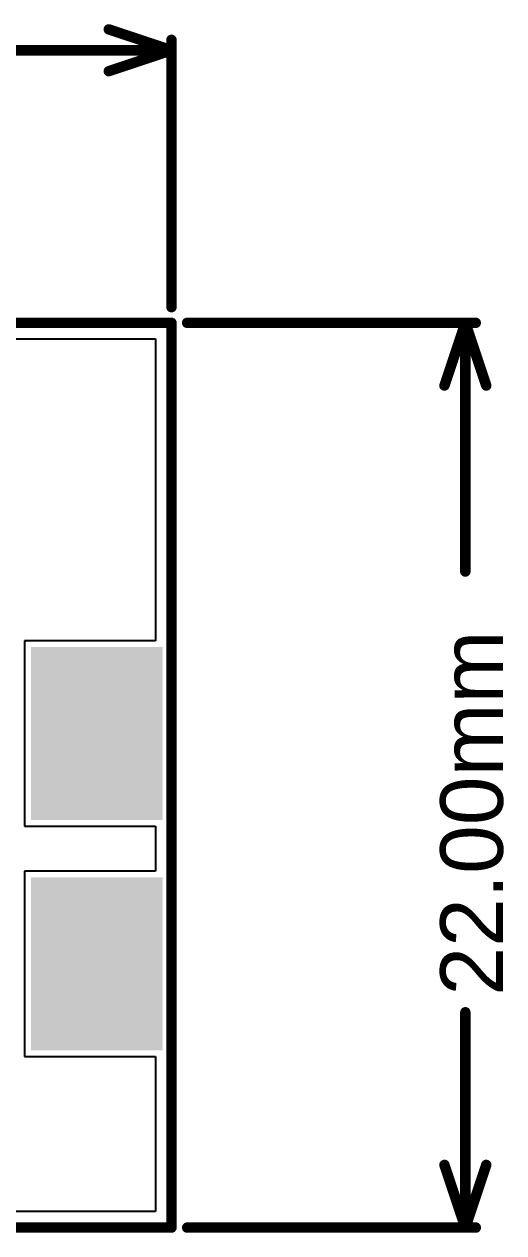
# Model space of a CAD drawing. Header units: inches. Extents: x -0.05 to 7.01, y -0.08 to 1.98.
# Drawn here: x 1.631 to 2.09, y -0.005 to 1.152 of the extents above; entities that cross this region are included whole.
import ezdxf

# ---------------------------------------------------------------- set-up
doc = ezdxf.new("R2010")
doc.units = ezdxf.units.IN
doc.header["$MEASUREMENT"] = 0
for name, color, linetype in [('Board Outline', 216, 'Continuous'), ('Bottom Layer', 5, 'Continuous'), ('Bottom Paste', 16, 'Continuous'), ('Bottom Solder', 6, 'Continuous'), ('Dimension', 6, 'Continuous'), ('Top Layer', 1, 'Continuous'), ('Top Paste', 8, 'Continuous'), ('Top Solder', 216, 'Continuous')]:
    doc.layers.add(name, color=color, linetype=linetype)
doc.styles.add('Arial', font='', dxfattribs={"height": 0.2})
doc.styles.get('Arial').set_extended_font_data('Arial')

msp = doc.modelspace()

# ---------------------------------------------------------------- hatches: boundary and pattern name
at = {"layer": 'Bottom Layer'}
for points in [[(1.6411, 0.5517), (1.7592, 0.5517), (1.7592, 0.3942), (1.6411, 0.3942)], [(1.6411, 0.3313), (1.7592, 0.3313), (1.7592, 0.1738), (1.6411, 0.1738)]]:
    msp.add_hatch(color=5, dxfattribs=at).paths.add_polyline_path(points)
at = {"layer": 'Bottom Paste'}
for points in [[(1.6411, 0.5517), (1.7592, 0.5517), (1.7592, 0.3942), (1.6411, 0.3942)], [(1.6411, 0.3313), (1.7592, 0.3313), (1.7592, 0.1738), (1.6411, 0.1738)]]:
    msp.add_hatch(color=16, dxfattribs=at).paths.add_polyline_path(points)
at = {"layer": 'Bottom Solder'}
for points in [[(1.6371, 0.5557), (1.7632, 0.5557), (1.7632, 0.3902), (1.6371, 0.3902)], [(1.6371, 0.3353), (1.7632, 0.3353), (1.7632, 0.1698), (1.6371, 0.1698)]]:
    msp.add_hatch(color=6, dxfattribs=at).paths.add_polyline_path(points)
at = {"layer": 'Top Layer'}
for points in [[(1.6411, 0.5517), (1.7592, 0.5517), (1.7592, 0.3942), (1.6411, 0.3942)], [(1.6411, 0.3313), (1.7592, 0.3313), (1.7592, 0.1738), (1.6411, 0.1738)]]:
    msp.add_hatch(color=1, dxfattribs=at).paths.add_polyline_path(points)
at = {"layer": 'Top Paste'}
for points in [[(1.6411, 0.5517), (1.7592, 0.5517), (1.7592, 0.3942), (1.6411, 0.3942)], [(1.6411, 0.3313), (1.7592, 0.3313), (1.7592, 0.1738), (1.6411, 0.1738)]]:
    msp.add_hatch(color=8, dxfattribs=at).paths.add_polyline_path(points)
at = {"layer": 'Top Solder'}
for points in [[(1.6371, 0.5557), (1.7632, 0.5557), (1.7632, 0.3902), (1.6371, 0.3902)], [(1.6371, 0.3353), (1.7632, 0.3353), (1.7632, 0.1698), (1.6371, 0.1698)]]:
    msp.add_hatch(color=216, dxfattribs=at).paths.add_polyline_path(points)

# ---------------------------------------------------------------- linework, layer by layer
at = {"layer": 'Board Outline'}
for points in [[(0, 0.8661, 0.01, 0.01, 0), (1.7717, 0.8661, 0.01, 0.01, 0)], [(1.7717, 0, 0.01, 0.01, 0), (1.7717, 0.8661, 0.01, 0.01, 0)], [(0, 0, 0.01, 0.01, 0), (1.7717, 0, 0.01, 0.01, 0)]]:
    msp.add_lwpolyline(points, format="xyseb", dxfattribs=at)
for points in [[(1.7692, 0.8661, 0.005, 0.005, 1), (1.7742, 0.8661, 0.005, 0.005, 1)], [(1.7692, 0.8661, 0.005, 0.005, 1), (1.7742, 0.8661, 0.005, 0.005, 1)], [(1.7692, 0, 0.005, 0.005, 1), (1.7742, 0, 0.005, 0.005, 1)], [(1.7692, 0, 0.005, 0.005, 1), (1.7742, 0, 0.005, 0.005, 1)]]:
    msp.add_lwpolyline(points, format="xyseb", close=True, dxfattribs=at)
at = {"layer": 'Bottom Layer'}
for p, q in [((0.5799, 0.8508), (1.7564, 0.8508)), ((1.7564, 0.8508), (1.7564, 0.5617)), ((1.7564, 0.5617), (1.6311, 0.5617)), ((1.6311, 0.5617), (1.6311, 0.3842)), ((1.6311, 0.3842), (1.7564, 0.3842)), ((1.7564, 0.3842), (1.7564, 0.3413)), ((1.7564, 0.3413), (1.6311, 0.3413)), ((1.6311, 0.3413), (1.6311, 0.1638)), ((1.6311, 0.1638), (1.7564, 0.1638)), ((1.7564, 0.1638), (1.7564, 0.0153)), ((1.7564, 0.0153), (0.0153, 0.0153))]:
    msp.add_line(p, q, dxfattribs=at)
at = {"layer": 'Dimension'}
for points in [[(1.7117, 1.147, 0.01, 0.01, 0), (1.7717, 1.127, 0.01, 0.01, 0)], [(1.7717, 0.8811, 0.01, 0.01, 0), (1.7717, 1.137, 0.01, 0.01, 0)], [(1.0808, 1.127, 0.01, 0.01, 0), (1.7717, 1.127, 0.01, 0.01, 0)], [(1.7117, 1.107, 0.01, 0.01, 0), (1.7717, 1.127, 0.01, 0.01, 0)], [(1.7867, 0.8661, 0.01, 0.01, 0), (2.063, 0.8661, 0.01, 0.01, 0)], [(2.033, 0.8061, 0.01, 0.01, 0), (2.053, 0.8661, 0.01, 0.01, 0)], [(2.053, 0.8661, 0.01, 0.01, 0), (2.073, 0.8061, 0.01, 0.01, 0)], [(2.053, 0.628, 0.01, 0.01, 0), (2.053, 0.8661, 0.01, 0.01, 0)], [(2.053, 0, 0.01, 0.01, 0), (2.053, 0.2061, 0.01, 0.01, 0)], [(2.033, 0.06, 0.01, 0.01, 0), (2.053, 0, 0.01, 0.01, 0)], [(2.053, 0, 0.01, 0.01, 0), (2.073, 0.06, 0.01, 0.01, 0)], [(1.7867, 0, 0.01, 0.01, 0), (2.063, 0, 0.01, 0.01, 0)]]:
    msp.add_lwpolyline(points, format="xyseb", dxfattribs=at)
for points in [[(1.7092, 1.147, 0.005, 0.005, 1), (1.7142, 1.147, 0.005, 0.005, 1)], [(1.7692, 1.137, 0.005, 0.005, 1), (1.7742, 1.137, 0.005, 0.005, 1)], [(1.7692, 1.127, 0.005, 0.005, 1), (1.7742, 1.127, 0.005, 0.005, 1)], [(1.7692, 1.127, 0.005, 0.005, 1), (1.7742, 1.127, 0.005, 0.005, 1)], [(1.7692, 1.127, 0.005, 0.005, 1), (1.7742, 1.127, 0.005, 0.005, 1)], [(1.7092, 1.107, 0.005, 0.005, 1), (1.7142, 1.107, 0.005, 0.005, 1)], [(1.7692, 0.8811, 0.005, 0.005, 1), (1.7742, 0.8811, 0.005, 0.005, 1)], [(1.7842, 0.8661, 0.005, 0.005, 1), (1.7892, 0.8661, 0.005, 0.005, 1)], [(2.0505, 0.8661, 0.005, 0.005, 1), (2.0555, 0.8661, 0.005, 0.005, 1)], [(2.0505, 0.8661, 0.005, 0.005, 1), (2.0555, 0.8661, 0.005, 0.005, 1)], [(2.0505, 0.8661, 0.005, 0.005, 1), (2.0555, 0.8661, 0.005, 0.005, 1)], [(2.0605, 0.8661, 0.005, 0.005, 1), (2.0655, 0.8661, 0.005, 0.005, 1)], [(2.0305, 0.8061, 0.005, 0.005, 1), (2.0355, 0.8061, 0.005, 0.005, 1)], [(2.0705, 0.8061, 0.005, 0.005, 1), (2.0755, 0.8061, 0.005, 0.005, 1)], [(2.0505, 0.628, 0.005, 0.005, 1), (2.0555, 0.628, 0.005, 0.005, 1)], [(2.0505, 0.2061, 0.005, 0.005, 1), (2.0555, 0.2061, 0.005, 0.005, 1)], [(2.0305, 0.06, 0.005, 0.005, 1), (2.0355, 0.06, 0.005, 0.005, 1)], [(2.0705, 0.06, 0.005, 0.005, 1), (2.0755, 0.06, 0.005, 0.005, 1)], [(1.7842, 0, 0.005, 0.005, 1), (1.7892, 0, 0.005, 0.005, 1)], [(2.0505, 0, 0.005, 0.005, 1), (2.0555, 0, 0.005, 0.005, 1)], [(2.0505, 0, 0.005, 0.005, 1), (2.0555, 0, 0.005, 0.005, 1)], [(2.0505, 0, 0.005, 0.005, 1), (2.0555, 0, 0.005, 0.005, 1)], [(2.0605, 0, 0.005, 0.005, 1), (2.0655, 0, 0.005, 0.005, 1)]]:
    msp.add_lwpolyline(points, format="xyseb", close=True, dxfattribs=at)
at = {"layer": 'Top Layer'}
for p, q in [((0.574, 0.8508), (1.7564, 0.8508)), ((1.7564, 0.8508), (1.7564, 0.5617)), ((1.7564, 0.5617), (1.6311, 0.5617)), ((1.6311, 0.5617), (1.6311, 0.3842)), ((1.6311, 0.3842), (1.7564, 0.3842)), ((1.7564, 0.3842), (1.7564, 0.3413)), ((1.7564, 0.3413), (1.6311, 0.3413)), ((1.6311, 0.3413), (1.6311, 0.1638)), ((1.6311, 0.1638), (1.7564, 0.1638)), ((1.7564, 0.1638), (1.7564, 0.0153)), ((1.7564, 0.0153), (0.0153, 0.0153))]:
    msp.add_line(p, q, dxfattribs=at)

# ---------------------------------------------------------------- texts
at = {"layer": 'Dimension', "style": 'Arial'}
msp.add_text('22.00mm', height=0.06, rotation=90, dxfattribs=at).set_placement((2.089, 0.2221))

doc.saveas('drawing.dxf')
